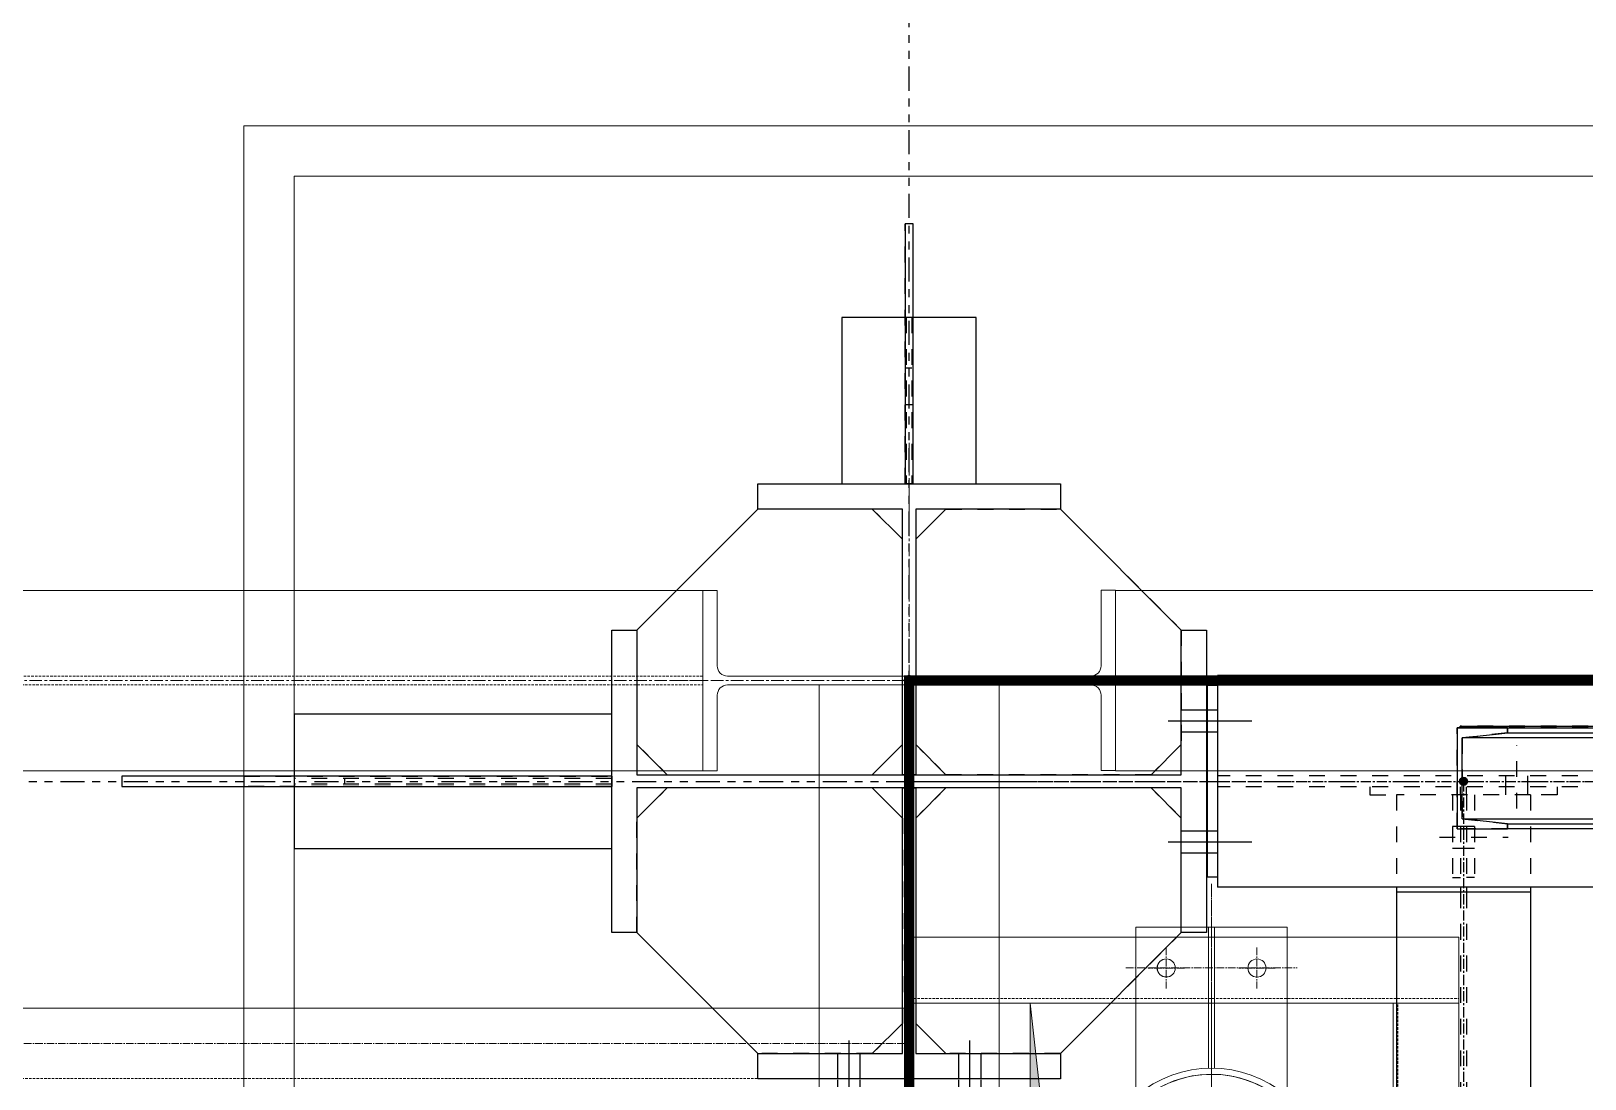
# Model space of a CAD drawing. Header units: inches. Extents: x 209270 to 234360, y -180214 to -150194.
# Drawn here: x 216141 to 217682, y -155659 to -154620 of the extents above; entities that cross this region are included whole.
import ezdxf

# ---------------------------------------------------------------- set-up
doc = ezdxf.new("R2010")
doc.units = ezdxf.units.IN
doc.header["$LTSCALE"] = 10
doc.header["$MEASUREMENT"] = 0
for name, pattern in [('CENTER', [2, 1.25, -0.25, 0.25, -0.25]), ('CENTER2', [1.125, 0.75, -0.125, 0.125, -0.125]), ('DXK_LINE_DOT2', [3.9198, 1.9599, -1.9599]), ('DXK_LINE_DOT5', [7.8785, 2.979, -0.9799, 0.9799, -0.9799, 0.9799, -0.9799]), ('HIDDEN', [0.375, 0.25, -0.125])]:
    doc.linetypes.add(name, pattern=pattern)
doc.layers.get('0').update_dxf_attribs({"color": 1})
for name, color, linetype in [('$AUDIT_BAD_LAYER1', 1, 'Continuous'), ('_BLUE_0', 5, 'Continuous'), ('_BLUE_1', 5, 'Continuous'), ('_BLUE_2', 5, 'Continuous'), ('_BLUE_4', 5, 'Continuous')]:
    doc.layers.add(name, color=color, linetype=linetype)
for name, color, linetype, lineweight in [('AM_5', 1, 'Continuous', 0), ('CEN', 1, 'CENTER', 9), ('CENETR LINE', 1, 'CENTER2', 9), ('CENTERLINE', 1, 'CENTER2', 9), ('Chute', 1, 'Continuous', 9), ('CIVIL', 1, 'Continuous', 9), ('DIM', 1, 'Continuous', 13), ('handrail', 1, 'FENCELINE1', 9), ('HIDDDEN', 1, 'HIDDEN', 9), ('HIDDEN', 1, 'HIDDEN', 9), ('MAIN OBJECT', 1, 'Continuous', 18), ('Sheeting', 1, 'Continuous', 0)]:
    doc.layers.add(name, color=color, linetype=linetype, lineweight=lineweight)
doc.linetypes.add('FENCELINE1', pattern='A,0.25,-0.1,[133,arial.ttf,S=0.1,R=0,X=-0.1,Y=0],-0.1,1', length=1.45)

# ---------------------------------------------------------------- blocks, each defined once
blk = doc.blocks.new('A$C426f7GU6TT')
at = {"layer": 'CEN'}
for p, q in [((0, 235.7), (0, -235.7)), ((-235.7, 0), (235.7, 0))]:
    blk.add_line(p, q, dxfattribs=at)
blk.add_circle((0, 0), 5, dxfattribs=at)
at = {"layer": 'MAIN OBJECT'}
blk.add_lwpolyline([(4.4, -180.2, 0.414214), (14.6, -190.4), (89.4, -190.4), (89.4, -204.7), (-89.4, -204.7), (-89.4, -190.4), (-14.6, -190.4, 0.414214), (-4.4, -180.2), (-4.4, 180.2, 0.414214), (-14.6, 190.4), (-89.4, 190.4), (-89.4, 204.7), (89.4, 204.7), (89.4, 190.4), (14.6, 190.4, 0.414214), (4.4, 180.2), (4.4, -180.2)], format="xyb", dxfattribs=at)
blk = doc.blocks.new('A$Cb10ac4c2')
at = {"layer": 'CENETR LINE'}
for p, q in [((0, 111.9, 0), (0, -40.4, 121420759.9)), ((-45, -20.2), (-45, 20.2)), ((45, -20.2), (45, 20.2)), ((45, -20.2), (45, 20.2)), ((-85, 0), (85, 0)), ((-27, 0.1, 0), (-63, 0.1, 0)), ((63, 0.1, 0), (27, 0.1, 0))]:
    blk.add_line(p, q, dxfattribs=at)
at = {"layer": 'MAIN OBJECT', "ltscale": 10}
for p, q in [((-75, 127.1, -59806266.3), (-71.1, 131.6, 0)), ((-75, -40.4, 60710380), (-75, 127.1, -59806266.3)), ((75, 127.1, -59806267.4), (70.6, 131.1, -59806267.4)), ((75, 127.1, -59806267.4), (75, -40.4, 60710380)), ((-3, 99.4, 4205928.3), (-3, -40.4, 121420759.9)), ((3, 99.4, 4205928.3), (3, -40.4, 121420759.9)), ((75, -40.4, 60710380), (-75, -40.4, 60710380))]:
    blk.add_line(p, q, dxfattribs=at)
at = {"layer": 'MAIN OBJECT'}
for centre in [(-45, 0.1), (45, 0.1)]:
    blk.add_circle(centre, 9, dxfattribs=at)
at = {"layer": 'MAIN OBJECT', "ltscale": 10}
for centre, radius in [((-45, 0), 8.95), ((45, 0.1, 0), 9)]:
    blk.add_circle(centre, radius, dxfattribs=at)
for radius, start, end in [(115.5, 229.5129, 310.4871), (109.5, 229.5133, 310.1102)]:
    blk.add_arc((0, 214.9, -60710380), radius, start, end, dxfattribs=at)
blk = doc.blocks.new('A$CcDSGYTRTRT')
at = {"layer": 'CIVIL'}
h = blk.add_hatch(color=1, dxfattribs=at)
h.dxf.hatch_style = 1
h.paths.add_polyline_path([(-180, 180), (180, 180), (180, -180), (144.3, 143.8)])
at = {"layer": 'CENTERLINE', "ltscale": 0.3}
for p, q in [((0, -296.9, 0), (0, 296.9, 0)), ((-298.5, 0, 0), (298.5, 0, 0))]:
    blk.add_line(p, q, dxfattribs=at)
at = {"layer": 'Chute', "ltscale": 10}
blk.add_circle((0, 0, 0), 109.5, dxfattribs=at)
at = {"layer": 'CIVIL', "color": 1, "elevation": 0}
blk.add_lwpolyline([(180, -180), (144.3, 143.8), (-180, 180)], dxfattribs=at)
at = {"layer": 'CIVIL'}
blk.add_circle((0, 0, 0), 109.5, dxfattribs=at)
at = {"layer": 'HIDDEN'}
for p, q in [((-184.7, 295.6, -170993130.3), (-184.7, -245.4, -121420762.7)), ((184.7, 295.6, -170993130.3), (184.7, -245.4, -121420762.7)), ((180, -184.7, -182131142.6), (-180, -184.7, 0))]:
    blk.add_line(p, q, dxfattribs=at)
at = {"layer": 'MAIN OBJECT'}
for p, q in [((-245.4, 295.6, -110282750.3), (-245.4, -245.4, -60710382.7)), ((-180, 295.6, -170993130.3), (-180, -245.4, -121420762.7)), ((180, 295.6, -170993130.3), (180, -245.4, -121420762.7)), ((245.4, 295.6, -110282750.3), (245.4, -245.4, -60710382.7)), ((180, 180, -121420762.7), (180, -180, -121420762.7)), ((180, -180, -182131142.6), (-180, -180, 0)), ((180, -245.4, -121420762.7), (-245.4, -245.4, 60710380)), ((180, -245.4, 60710380), (-180, -245.4, 60710380)), ((180, -245.4, -121420762.7), (245.4, -245.4, -60710382.7))]:
    blk.add_line(p, q, dxfattribs=at)
at = {"layer": 'MAIN OBJECT', "elevation": 0}
blk.add_lwpolyline([(180, 180), (-180, 180), (-180, -180), (180, -180)], close=True, dxfattribs=at)
at = {"layer": 'AM_5', "rotation": 270}
blk.add_blockref('A$Cb10ac4c2', (-215, 0, -121420759.9), dxfattribs=at)
at = {"layer": 'AM_5', "xscale": -1, "rotation": 90}
blk.add_blockref('A$Cb10ac4c2', (215, 0, -121420759.9), dxfattribs=at)
blk = doc.blocks.new('A$C6febed19')
at = {"layer": 'AM_5', "xscale": -1}
blk.add_blockref('A$CcDSGYTRTRT', (0, 0), dxfattribs=at)
blk = doc.blocks.new('MECH_DRAWING')
at = {"layer": 'CEN'}
for p, q in [((216811.6, -155263.7), (211802.8, -155263.7)), ((217212.2, -155263.7), (228311.6, -155263.7))]:
    blk.add_line(p, q, dxfattribs=at)
at = {"layer": 'CEN', "elevation": 0.8}
blk.add_lwpolyline([(217011.9, -155263.7), (228511.9, -155263.7), (228511.9, -165263.7), (217011.9, -165263.7)], close=True, dxfattribs=at)
at = {"layer": 'CENETR LINE'}
blk.add_line((217007.5, -155623.7, -702228907.9), (214650.5, -155623.7, -702228907.9), dxfattribs=at)
at = {"layer": 'handrail', "const_width": 10, "elevation": -448149754.8}
blk.add_lwpolyline([(228511.9, -159158.7), (228511.9, -155263.7), (217011.9, -155263.7), (217011.9, -156838.4)], dxfattribs=at)
at = {"layer": 'HIDDDEN'}
blk.add_line((217007.5, -155658.2, -702228907.9), (214663.2, -155658.2, -702228907.9), dxfattribs=at)
at = {"layer": 'HIDDEN'}
for points, elevation in [([(211807.2, -155268.1), (216807.2, -155268.1), (216807.2, -155259.3), (211807.2, -155259.3)], 2.2), ([(228307.2, -155268.1), (217216.6, -155268.1), (217216.6, -155259.3), (228307.2, -155259.3)], 0.8), ([(217007.5, -165259.3), (217007.5, -155268.1), (217016.3, -155268.1), (217016.3, -165259.3)], 0.8)]:
    blk.add_lwpolyline(points, close=True, dxfattribs=dict(at, elevation=elevation))
at = {"layer": 'MAIN OBJECT'}
blk.add_line((214636.9, -155588.7), (217007.5, -155588.7), dxfattribs=at)
for points, elevation in [([(211807.2, -155353.1), (216807.2, -155353.1), (216807.2, -155174.3), (211807.2, -155174.3)], 2.2), ([(228307.2, -155353.1), (217216.6, -155353.1), (217216.6, -155174.3), (228307.2, -155174.3)], 0.8), ([(216922.5, -165259.3), (216922.5, -155268.1), (217101.3, -155268.1), (217101.3, -165259.3)], 0.8)]:
    blk.add_lwpolyline(points, close=True, dxfattribs=dict(at, elevation=elevation))
at = {"layer": 'Sheeting'}
for points in [[(216351.9, -154713.7), (229171.9, -154713.7), (229171.9, -165813.7), (216351.9, -165813.7)], [(216401.9, -154763.7), (229121.9, -154763.7), (229121.9, -165763.7), (216401.9, -165763.7)]]:
    blk.add_lwpolyline(points, close=True, dxfattribs=at)
at = {"layer": '$AUDIT_BAD_LAYER1', "rotation": 270.0096740856855}
blk.add_blockref('A$C426f7GU6TT', (217011.9, -155263.7), dxfattribs=at)
at = {"layer": 'DIM', "rotation": 90}
blk.add_blockref('A$C6febed19', (217311.9, -155763.7, 0.8), dxfattribs=at)
blk = doc.blocks.new('GridLine-116860372-116902 - 114867')
at = {"layer": '_BLUE_2', "linetype": 'DXK_LINE_DOT5'}
blk.add_line((9575.6, 12454.5), (9575.6, 27661.7), dxfattribs=at)
blk = doc.blocks.new('GridLine-116860372-116908 - 114867')
at = {"layer": '_BLUE_2', "linetype": 'DXK_LINE_DOT5'}
blk.add_line((2535.4, 25070.8), (24512.1, 25070.8), dxfattribs=at)
blk = doc.blocks.new('Part-116860372-114883 - 114867')
at = {"layer": '_BLUE_4', "linetype": 'Continuous'}
blk.add_hatch(color=256, dxfattribs=at).paths.add_polyline_path([(9575.6, 25065.8, -1), (9575.6, 25075.8, -1)])
at = {"layer": '_BLUE_2', "linetype": 'Continuous'}
for p, q in [((9206.8, 24883.3), (9206.8, 25258.3)), ((9206.8, 25258.3), (9238.1, 25258.3)), ((9238.1, 25258.3), (9238.1, 25079)), ((9913.1, 25258.3), (9944.3, 25258.3)), ((9913.1, 25079), (9913.1, 25258.3)), ((9944.3, 25258.3), (9944.3, 24883.3)), ((9238.1, 25079), (9913.1, 25079)), ((9913.1, 25062.7), (9238.1, 25062.7)), ((9238.1, 25062.7), (9238.1, 24883.3)), ((9913.1, 24883.3), (9913.1, 25062.7)), ((9238.1, 24883.3), (9206.8, 24883.3)), ((9944.3, 24883.3), (9913.1, 24883.3))]:
    blk.add_line(p, q, dxfattribs=at)
at = {"layer": '_BLUE_4', "linetype": 'CENTER'}
blk.add_line((9575.6, 25070.8), (9575.6, 25070.8), dxfattribs=at)
at = {"layer": '_BLUE_4', "linetype": 'Continuous'}
blk.add_circle((9575.6, 25070.8), 5, dxfattribs=at)
blk = doc.blocks.new('Part-116860372-114884 - 114867')
at = {"layer": '_BLUE_2', "linetype": 'Continuous'}
for p, q in [((9388.1, 25439.6), (9763.1, 25439.6)), ((9388.1, 25408.3), (9388.1, 25439.6)), ((9763.1, 25439.6), (9763.1, 25408.3)), ((9567.4, 25408.3), (9388.1, 25408.3)), ((9567.4, 25079), (9567.4, 25408.3)), ((9763.1, 25408.3), (9583.7, 25408.3)), ((9583.7, 25408.3), (9583.7, 25079)), ((9583.7, 25079), (9567.4, 25079))]:
    blk.add_line(p, q, dxfattribs=at)
blk = doc.blocks.new('Part-116860372-114887 - 114867')
at = {"layer": '_BLUE_2', "linetype": 'Continuous'}
for p, q in [((9567.4, 24733.3), (9567.4, 25062.7)), ((9567.4, 25062.7), (9583.7, 25062.7)), ((9583.7, 25062.7), (9583.7, 24733.3)), ((9388.1, 24702.1), (9388.1, 24733.3)), ((9388.1, 24733.3), (9567.4, 24733.3)), ((9583.7, 24733.3), (9763.1, 24733.3)), ((9763.1, 24733.3), (9763.1, 24702.1)), ((9763.1, 24702.1), (9388.1, 24702.1))]:
    blk.add_line(p, q, dxfattribs=at)
blk = doc.blocks.new('Part-116860372-114888 - 114867')
at = {"layer": '_BLUE_4', "linetype": 'Continuous'}
blk.add_hatch(color=256, dxfattribs=at).paths.add_polyline_path([(9575.6, 25065.8, -1), (9575.6, 25075.8, -1)])
at = {"layer": '_BLUE_1', "linetype": 'DXK_LINE_DOT2'}
for p, q in [((19851.4, 25077.6), (9958.1, 25077.6)), ((19851.4, 25064.1), (9958.1, 25064.1))]:
    blk.add_line(p, q, dxfattribs=at)
at = {"layer": '_BLUE_2', "linetype": 'Continuous'}
for p, q in [((9958.1, 25202.1), (9958.1, 24939.6)), ((12588.1, 25202.1), (9958.1, 25202.1)), ((12588.1, 24939.6), (9958.1, 24939.6))]:
    blk.add_line(p, q, dxfattribs=at)
at = {"layer": '_BLUE_4', "linetype": 'CENTER'}
blk.add_line((9575.6, 25070.8), (20200.6, 25070.8), dxfattribs=at)
at = {"layer": '_BLUE_4', "linetype": 'Continuous'}
blk.add_circle((9575.6, 25070.8), 5, dxfattribs=at)
blk = doc.blocks.new('Part-116860372-114962 - 114867')
at = {"layer": '_BLUE_4', "linetype": 'Continuous'}
for points in [[(10263.1, 25065.8, -1), (10263.1, 25075.8, -1)], [(10263.1, 23565.8, -1), (10263.1, 23575.8, -1)]]:
    blk.add_hatch(color=256, dxfattribs=at).paths.add_polyline_path(points)
at = {"layer": '_BLUE_1', "linetype": 'DXK_LINE_DOT2'}
for p, q in [((10346.3, 25054.1), (10179.8, 25054.1)), ((10179.8, 25054.1), (10179.8, 24933.3)), ((10259.5, 25054.1), (10259.5, 24939.6)), ((10266.6, 25054.1), (10266.6, 24939.6)), ((10346.3, 25054.1), (10346.3, 24939.6)), ((10259.5, 24933.3), (10259.5, 23660.3)), ((10266.6, 24933.3), (10266.6, 23660.3)), ((10179.8, 24645.8), (10179.8, 24045.8)), ((10259.5, 23654.1), (10259.5, 23584.4)), ((10266.6, 23654.1), (10266.6, 23584.4)), ((10266.6, 23584.4), (10259.5, 23584.4))]:
    blk.add_line(p, q, dxfattribs=at)
at = {"layer": '_BLUE_2', "linetype": 'Continuous'}
for p, q in [((10179.8, 24939.6), (10179.8, 24645.8)), ((10259.5, 24939.6), (10259.5, 24933.3)), ((10266.6, 24939.6), (10266.6, 24933.3)), ((10346.3, 24939.6), (10346.3, 23660.3)), ((10346.3, 24933.3), (10179.8, 24933.3)), ((10179.8, 23660.3), (10179.8, 24045.8)), ((10346.3, 23660.3), (10179.8, 23660.3)), ((10259.5, 23660.3), (10259.5, 23654.1)), ((10266.6, 23660.3), (10266.6, 23654.1))]:
    blk.add_line(p, q, dxfattribs=at)
at = {"layer": '_BLUE_4', "linetype": 'CENTER'}
blk.add_line((10263.1, 25070.8), (10263.1, 23570.8), dxfattribs=at)
at = {"layer": '_BLUE_4', "linetype": 'Continuous'}
for centre in [(10263.1, 25070.8), (10263.1, 23570.8)]:
    blk.add_circle(centre, 5, dxfattribs=at)
blk = doc.blocks.new('Part-116860372-154739 - 114867')
at = {"layer": '_BLUE_1', "linetype": 'DXK_LINE_DOT2'}
for p, q in [((10255, 25137), (10317.5, 25137)), ((10255, 25012), (10255, 25137)), ((10317.5, 25130.8), (10261.2, 25124.6)), ((10317.5, 25137), (10317.5, 25130.8)), ((10261.2, 25124.6), (10261.2, 25024.4)), ((10317.5, 25012), (10255, 25012)), ((10261.2, 25024.4), (10317.5, 25018.2)), ((10317.5, 25018.2), (10317.5, 25012))]:
    blk.add_line(p, q, dxfattribs=at)
at = {"layer": '_BLUE_2', "linetype": 'Continuous'}
for p, q in [((10317.5, 25137), (10255, 25137)), ((10255, 25137), (10255, 25012)), ((10261.2, 25124.6), (10317.5, 25130.8)), ((10317.5, 25130.8), (10317.5, 25137)), ((10261.2, 25024.4), (10261.2, 25124.6)), ((10255, 25012), (10317.5, 25012)), ((10317.5, 25018.2), (10261.2, 25024.4)), ((10317.5, 25012), (10317.5, 25018.2))]:
    blk.add_line(p, q, dxfattribs=at)
blk = doc.blocks.new('Part-116860372-114965 - 114867')
at = {"layer": '_BLUE_4', "linetype": 'Continuous'}
blk.add_hatch(color=256, dxfattribs=at).paths.add_polyline_path([(9575.6, 25065.8, -1), (9575.6, 25075.8, -1)])
at = {"layer": '_BLUE_4', "linetype": 'CENTER'}
blk.add_line((9575.6, 25070.8), (9575.6, 21320.8), dxfattribs=at)
at = {"layer": '_BLUE_4', "linetype": 'Continuous'}
blk.add_circle((9575.6, 25070.8), 5, dxfattribs=at)
blk = doc.blocks.new('Part-116860372-116492 - 114867')
at = {"layer": '_BLUE_1', "linetype": 'DXK_LINE_DOT2'}
for p, q in [((8750.6, 25077.1), (9206.8, 25077.1)), ((9206.8, 25077.1), (9206.8, 25064.6)), ((9206.8, 25064.6), (8750.6, 25064.6))]:
    blk.add_line(p, q, dxfattribs=at)
at = {"layer": '_BLUE_2', "linetype": 'Continuous'}
for p, q in [((8599.3, 25077.1), (8599.3, 25064.6)), ((8750.6, 25077.1), (8599.3, 25077.1)), ((9206.8, 25077.1), (8750.6, 25077.1)), ((8750.6, 25077.1), (8750.6, 25064.6)), ((9206.8, 25064.6), (9206.8, 25077.1)), ((8599.3, 25064.6), (8750.6, 25064.6)), ((8750.6, 25064.6), (9206.8, 25064.6))]:
    blk.add_line(p, q, dxfattribs=at)
blk = doc.blocks.new('Part-116860372-115612 - 114867')
at = {"layer": '_BLUE_1', "linetype": 'DXK_LINE_DOT2'}
for p, q in [((10266.6, 25054.1), (10266.6, 25064.1)), ((10276.6, 25054.1), (10276.6, 24951.6)), ((10379.1, 25054.1), (10346.3, 25054.1)), ((10379.1, 25064.1), (10379.1, 25054.1)), ((10276.6, 24951.6), (10266.6, 24951.6))]:
    blk.add_line(p, q, dxfattribs=at)
blk = doc.blocks.new('Part-116860372-115613 - 114867')
at = {"layer": '_BLUE_1', "linetype": 'DXK_LINE_DOT2'}
for p, q in [((10147, 25064.1), (10147, 25054.1)), ((10147, 25054.1), (10179.8, 25054.1)), ((10249.5, 25054.1), (10249.5, 24951.6)), ((10259.5, 25054.1), (10259.5, 25064.1)), ((10249.5, 24951.6), (10259.5, 24951.6))]:
    blk.add_line(p, q, dxfattribs=at)
blk = doc.blocks.new('Bolt-116860372-115614 - 114867')
at = {"layer": '_BLUE_1', "linetype": 'DXK_LINE_DOT2'}
for p, q in [((10249.5, 25015.3), (10259.5, 25015.3)), ((10259.5, 25015.3), (10266.6, 25015.3)), ((10266.6, 25015.3), (10276.6, 25015.3)), ((10233.3, 25001.6), (10318.3, 25001.6)), ((10249.5, 24987.8), (10259.5, 24987.8)), ((10259.5, 24987.8), (10266.6, 24987.8)), ((10266.6, 24987.8), (10276.6, 24987.8))]:
    blk.add_line(p, q, dxfattribs=at)
blk = doc.blocks.new('Bolt-116860372-115615 - 114867')
at = {"layer": '_BLUE_1', "linetype": 'DXK_LINE_DOT2'}
for p, q in [((10329.1, 25037), (10329.1, 25115.7)), ((10315.4, 25064.1), (10315.4, 25077.6)), ((10342.9, 25064.1), (10342.9, 25077.6)), ((10315.4, 25054.1), (10315.4, 25064.1)), ((10342.9, 25054.1), (10342.9, 25064.1))]:
    blk.add_line(p, q, dxfattribs=at)
blk = doc.blocks.new('Bolt-116860372-116018 - 114867')
at = {"layer": '_BLUE_2', "linetype": 'Continuous'}
for p, q in [((9500.6, 24749.6), (9500.6, 24645.8)), ((9500.6, 24749.6), (9500.6, 24645.8)), ((9650.6, 24749.6), (9650.6, 24645.8)), ((9650.6, 24749.6), (9650.6, 24645.8)), ((9486.8, 24733.3), (9486.8, 24702.1)), ((9486.8, 24733.3), (9486.8, 24702.1)), ((9514.3, 24733.3), (9514.3, 24702.1)), ((9514.3, 24733.3), (9514.3, 24702.1)), ((9636.8, 24733.3), (9636.8, 24702.1)), ((9636.8, 24733.3), (9636.8, 24702.1)), ((9664.3, 24733.3), (9664.3, 24702.1)), ((9664.3, 24733.3), (9664.3, 24702.1)), ((9486.8, 24700.8), (9486.8, 24688.3)), ((9486.8, 24700.8), (9486.8, 24688.3)), ((9514.3, 24700.8), (9514.3, 24688.3)), ((9514.3, 24700.8), (9514.3, 24688.3)), ((9636.8, 24700.8), (9636.8, 24688.3)), ((9636.8, 24700.8), (9636.8, 24688.3)), ((9664.3, 24700.8), (9664.3, 24688.3)), ((9664.3, 24700.8), (9664.3, 24688.3))]:
    blk.add_line(p, q, dxfattribs=at)
blk = doc.blocks.new('Part-116860372-116045 - 114867')
at = {"layer": '_BLUE_1', "linetype": 'DXK_LINE_DOT2'}
for p, q in [((9570.6, 25439.6), (9570.6, 25761.7)), ((9580.6, 25439.6), (9580.6, 25761.7)), ((9570.6, 25537.9), (9580.6, 25537.9)), ((9580.6, 25439.6), (9570.6, 25439.6))]:
    blk.add_line(p, q, dxfattribs=at)
at = {"layer": '_BLUE_2', "linetype": 'Continuous'}
for p, q in [((9580.6, 25761.7), (9570.6, 25761.7)), ((9570.6, 25761.7), (9570.6, 25439.6)), ((9580.6, 25439.6), (9580.6, 25761.7)), ((9570.6, 25439.6), (9580.6, 25439.6))]:
    blk.add_line(p, q, dxfattribs=at)
blk = doc.blocks.new('Part-116860372-116060 - 114867')
at = {"layer": '_BLUE_1', "linetype": 'DXK_LINE_DOT2'}
blk.add_line((9958.1, 25189.6), (9958.1, 24952.1), dxfattribs=at)
at = {"layer": '_BLUE_2', "linetype": 'Continuous'}
for p, q in [((9958.1, 25189.6), (9945.6, 25189.6)), ((9945.6, 24952.1), (9945.6, 25189.6)), ((9958.1, 24952.1), (9945.6, 24952.1))]:
    blk.add_line(p, q, dxfattribs=at)
blk = doc.blocks.new('Bolt-116860372-116061 - 114867')
at = {"layer": '_BLUE_2', "linetype": 'Continuous'}
for p, q in [((9896.8, 25145.8), (10000.6, 25145.8)), ((9896.8, 25145.8), (10000.6, 25145.8)), ((9896.8, 25145.8), (10000.6, 25145.8)), ((9896.8, 25145.8), (10000.6, 25145.8)), ((9896.8, 25145.8), (10000.6, 25145.8)), ((9896.8, 25145.8), (10000.6, 25145.8)), ((9913.1, 25159.6), (9944.3, 25159.6)), ((9913.1, 25159.6), (9944.3, 25159.6)), ((9913.1, 25159.6), (9944.3, 25159.6)), ((9913.1, 25159.6), (9944.3, 25159.6)), ((9913.1, 25159.6), (9944.3, 25159.6)), ((9913.1, 25159.6), (9944.3, 25159.6)), ((9945.6, 25159.6), (9958.1, 25159.6)), ((9945.6, 25159.6), (9958.1, 25159.6)), ((9945.6, 25159.6), (9958.1, 25159.6)), ((9945.6, 25159.6), (9958.1, 25159.6)), ((9945.6, 25159.6), (9958.1, 25159.6)), ((9945.6, 25159.6), (9958.1, 25159.6)), ((9913.1, 25132.1), (9944.3, 25132.1)), ((9913.1, 25132.1), (9944.3, 25132.1)), ((9913.1, 25132.1), (9944.3, 25132.1)), ((9913.1, 25132.1), (9944.3, 25132.1)), ((9913.1, 25132.1), (9944.3, 25132.1)), ((9913.1, 25132.1), (9944.3, 25132.1)), ((9945.6, 25132.1), (9958.1, 25132.1)), ((9945.6, 25132.1), (9958.1, 25132.1)), ((9945.6, 25132.1), (9958.1, 25132.1)), ((9945.6, 25132.1), (9958.1, 25132.1)), ((9945.6, 25132.1), (9958.1, 25132.1)), ((9945.6, 25132.1), (9958.1, 25132.1)), ((9896.8, 24995.8), (10000.6, 24995.8)), ((9896.8, 24995.8), (10000.6, 24995.8)), ((9896.8, 24995.8), (10000.6, 24995.8)), ((9896.8, 24995.8), (10000.6, 24995.8)), ((9896.8, 24995.8), (10000.6, 24995.8)), ((9896.8, 24995.8), (10000.6, 24995.8)), ((9913.1, 25009.6), (9944.3, 25009.6)), ((9913.1, 25009.6), (9944.3, 25009.6)), ((9913.1, 25009.6), (9944.3, 25009.6)), ((9913.1, 25009.6), (9944.3, 25009.6)), ((9913.1, 25009.6), (9944.3, 25009.6)), ((9913.1, 25009.6), (9944.3, 25009.6)), ((9945.6, 25009.6), (9958.1, 25009.6)), ((9945.6, 25009.6), (9958.1, 25009.6)), ((9945.6, 25009.6), (9958.1, 25009.6)), ((9945.6, 25009.6), (9958.1, 25009.6)), ((9945.6, 25009.6), (9958.1, 25009.6)), ((9945.6, 25009.6), (9958.1, 25009.6)), ((9913.1, 24982.1), (9944.3, 24982.1)), ((9913.1, 24982.1), (9944.3, 24982.1)), ((9913.1, 24982.1), (9944.3, 24982.1)), ((9913.1, 24982.1), (9944.3, 24982.1)), ((9913.1, 24982.1), (9944.3, 24982.1)), ((9913.1, 24982.1), (9944.3, 24982.1)), ((9945.6, 24982.1), (9958.1, 24982.1)), ((9945.6, 24982.1), (9958.1, 24982.1)), ((9945.6, 24982.1), (9958.1, 24982.1)), ((9945.6, 24982.1), (9958.1, 24982.1)), ((9945.6, 24982.1), (9958.1, 24982.1)), ((9945.6, 24982.1), (9958.1, 24982.1))]:
    blk.add_line(p, q, dxfattribs=at)
blk = doc.blocks.new('Part-116860372-157489 - 114867')
at = {"layer": '_BLUE_1', "linetype": 'DXK_LINE_DOT2'}
for p, q in [((9583.7, 25370.8), (9621.2, 25408.3)), ((9763.1, 25408.3), (9913.1, 25258.3)), ((9621.2, 25079), (9583.7, 25116.5)), ((9913.1, 25116.5), (9875.6, 25079))]:
    blk.add_line(p, q, dxfattribs=at)
blk = doc.blocks.new('Part-116860372-154279 - 114867')
at = {"layer": '_BLUE_1', "linetype": 'DXK_LINE_DOT2'}
for p, q in [((9580.6, 25645.8), (9570.6, 25645.8)), ((9572, 25645.8), (9572, 25439.6)), ((9579.1, 25645.8), (9579.1, 25439.6)), ((9572, 25583.3), (9579.1, 25583.3)), ((9492.3, 25439.6), (9570.6, 25439.6)), ((9580.6, 25439.6), (9658.8, 25439.6))]:
    blk.add_line(p, q, dxfattribs=at)
at = {"layer": '_BLUE_2', "linetype": 'Continuous'}
for p, q in [((9570.6, 25645.8), (9492.3, 25645.8)), ((9492.3, 25645.8), (9492.3, 25439.6)), ((9658.8, 25645.8), (9580.6, 25645.8)), ((9658.8, 25439.6), (9658.8, 25645.8))]:
    blk.add_line(p, q, dxfattribs=at)
blk = doc.blocks.new('Part-116860372-149938 - 114867')
at = {"layer": '_BLUE_1', "linetype": 'DXK_LINE_DOT2'}
for p, q in [((9529.9, 25408.3), (9388.1, 25408.3)), ((9567.4, 25116.5), (9567.4, 25370.8)), ((9238.1, 25258.3), (9238.1, 25116.5)), ((9275.6, 25079), (9529.9, 25079))]:
    blk.add_line(p, q, dxfattribs=at)
at = {"layer": '_BLUE_2', "linetype": 'Continuous'}
for p, q in [((9388.1, 25408.3), (9238.1, 25258.3)), ((9567.4, 25370.8), (9529.9, 25408.3)), ((9238.1, 25116.5), (9275.6, 25079)), ((9529.9, 25079), (9567.4, 25116.5))]:
    blk.add_line(p, q, dxfattribs=at)
blk = doc.blocks.new('Part-116860372-149939 - 114867')
at = {"layer": '_BLUE_1', "linetype": 'DXK_LINE_DOT2'}
for p, q in [((9621.2, 25408.3), (9763.1, 25408.3)), ((9583.7, 25370.8), (9583.7, 25116.5)), ((9913.1, 25258.3), (9913.1, 25116.5)), ((9875.6, 25079), (9621.2, 25079))]:
    blk.add_line(p, q, dxfattribs=at)
at = {"layer": '_BLUE_2', "linetype": 'Continuous'}
for p, q in [((9621.2, 25408.3), (9583.7, 25370.8)), ((9763.1, 25408.3), (9913.1, 25258.3)), ((9583.7, 25116.5), (9621.2, 25079)), ((9913.1, 25116.5), (9875.6, 25079))]:
    blk.add_line(p, q, dxfattribs=at)
blk = doc.blocks.new('Part-116860372-149940 - 114867')
at = {"layer": '_BLUE_1', "linetype": 'DXK_LINE_DOT2'}
for p, q in [((9529.9, 25062.7), (9275.6, 25062.7)), ((9238.1, 24883.3), (9238.1, 25025.2)), ((9567.4, 25025.2), (9567.4, 24770.8)), ((9529.9, 24733.3), (9388.1, 24733.3))]:
    blk.add_line(p, q, dxfattribs=at)
at = {"layer": '_BLUE_2', "linetype": 'Continuous'}
for p, q in [((9275.6, 25062.7), (9238.1, 25025.2)), ((9529.9, 25062.7), (9567.4, 25025.2)), ((9388.1, 24733.3), (9238.1, 24883.3)), ((9567.4, 24770.8), (9529.9, 24733.3))]:
    blk.add_line(p, q, dxfattribs=at)
blk = doc.blocks.new('Part-116860372-149941 - 114867')
at = {"layer": '_BLUE_1', "linetype": 'DXK_LINE_DOT2'}
for p, q in [((9875.6, 25062.7), (9621.2, 25062.7)), ((9583.7, 25025.2), (9583.7, 24770.8)), ((9913.1, 24883.3), (9913.1, 25025.2)), ((9763.1, 24733.3), (9621.2, 24733.3))]:
    blk.add_line(p, q, dxfattribs=at)
at = {"layer": '_BLUE_2', "linetype": 'Continuous'}
for p, q in [((9621.2, 25062.7), (9583.7, 25025.2)), ((9875.6, 25062.7), (9913.1, 25025.2)), ((9763.1, 24733.3), (9913.1, 24883.3)), ((9621.2, 24733.3), (9583.7, 24770.8))]:
    blk.add_line(p, q, dxfattribs=at)
blk = doc.blocks.new('Part-116860372-154287 - 114867')
at = {"layer": '_BLUE_1', "linetype": 'DXK_LINE_DOT2'}
for p, q in [((9206.8, 24987.6), (9206.8, 25154.1)), ((8813.1, 25077.1), (8813.1, 25064.6)), ((9206.8, 25074.4), (8813.1, 25074.4)), ((8875.6, 25067.3), (8875.6, 25074.4)), ((9206.8, 25067.3), (8813.1, 25067.3))]:
    blk.add_line(p, q, dxfattribs=at)
at = {"layer": '_BLUE_2', "linetype": 'Continuous'}
for p, q in [((8813.1, 25154.1), (8813.1, 25077.1)), ((9206.8, 25154.1), (8813.1, 25154.1)), ((8813.1, 25064.6), (8813.1, 24987.6)), ((8813.1, 24987.6), (9206.8, 24987.6))]:
    blk.add_line(p, q, dxfattribs=at)
blk = doc.blocks.new('Part-116860372-154740 - 114867')
at = {"layer": '_BLUE_1', "linetype": 'DXK_LINE_DOT2'}
for p, q in [((11240.7, 25137.1), (10258.7, 25137.1)), ((10261.2, 25124.7), (10317.5, 25130.9)), ((10317.5, 25137.1), (10317.5, 25137.1)), ((11208, 25137.1), (11208, 25137.1)), ((11208, 25130.9), (11264.2, 25124.7)), ((11270.5, 25137.1), (11251.7, 25137.1)), ((11270.5, 25137.1), (11270.5, 25137.1)), ((10261.2, 25124.6), (10261.2, 25124.7)), ((10261.2, 25124.7), (10262, 25124.7)), ((11264.2, 25124.7), (11264.1, 25124.7)), ((11264.2, 25124.7), (11264.2, 25124.7)), ((10317.5, 25012.1), (10255, 25012.1)), ((11208, 25018.3), (11208, 25018.2)), ((11270.5, 25012.1), (11208, 25012.1))]:
    blk.add_line(p, q, dxfattribs=at)
at = {"layer": '_BLUE_2', "linetype": 'Continuous'}
for p, q in [((10255, 25137.1), (10255, 25137)), ((10258.7, 25137.1), (10255, 25137.1)), ((10317.5, 25137.1), (10317.5, 25137)), ((10317.5, 25130.9), (11208, 25130.9)), ((11251.7, 25137.1), (11240.7, 25137.1)), ((11264.1, 25124.7), (10262, 25124.7)), ((10317.5, 25018.3), (10261.2, 25024.4)), ((10261.2, 25024.4), (11264.2, 25024.4)), ((10317.5, 25018.3), (10317.5, 25018.2)), ((10317.5, 25018.3), (11208, 25018.3)), ((11208, 25012.1), (10317.5, 25012.1)), ((11264.2, 25024.4), (11208, 25018.3))]:
    blk.add_line(p, q, dxfattribs=at)
blk = doc.blocks.new('Part-116860372-154750 - 114867')
at = {"layer": '_BLUE_1', "linetype": 'DXK_LINE_DOT2'}
for p, q in [((11240.7, 25139.1), (10258.7, 25139.1)), ((10258.7, 25137.1), (10258.8, 25137.1)), ((10258.8, 25139.1), (10258.8, 25137.1)), ((10258.8, 25137.1), (11208, 25137.1)), ((11240.9, 25137.1), (11240.9, 25137.1))]:
    blk.add_line(p, q, dxfattribs=at)
at = {"layer": '_BLUE_2', "linetype": 'Continuous'}
for p, q in [((10258.7, 25137.1), (10258.7, 25139.1)), ((10258.7, 25139.1), (11240.7, 25139.1)), ((10258.7, 25137.1), (11240.7, 25137.1)), ((11240.7, 25139.1), (11240.9, 25139.1)), ((11240.9, 25139.1), (11240.7, 25139.1)), ((11240.7, 25137.1), (11240.7, 25139.1)), ((11240.9, 25137.1), (11240.9, 25139.1))]:
    blk.add_line(p, q, dxfattribs=at)
blk = doc.blocks.new('Part-116860372-157488 - 114867')
at = {"layer": '_BLUE_1', "linetype": 'DXK_LINE_DOT2'}
for p, q in [((9388.1, 25408.3), (9238.1, 25258.3)), ((9567.4, 25370.8), (9529.9, 25408.3)), ((9238.1, 25116.5), (9275.6, 25079)), ((9529.9, 25079), (9567.4, 25116.5))]:
    blk.add_line(p, q, dxfattribs=at)
blk = doc.blocks.new('Part-116860372-157490 - 114867')
at = {"layer": '_BLUE_1', "linetype": 'DXK_LINE_DOT2'}
for p, q in [((9238.1, 25025.2), (9275.6, 25062.7)), ((9529.9, 25062.7), (9567.4, 25025.2)), ((9388.1, 24733.3), (9238.1, 24883.3)), ((9567.4, 24770.8), (9529.9, 24733.3))]:
    blk.add_line(p, q, dxfattribs=at)
blk = doc.blocks.new('Part-116860372-157491 - 114867')
at = {"layer": '_BLUE_1', "linetype": 'DXK_LINE_DOT2'}
for p, q in [((9621.2, 25062.7), (9583.7, 25025.2)), ((9913.1, 25025.2), (9875.6, 25062.7)), ((9763.1, 24733.3), (9913.1, 24883.3)), ((9583.7, 24770.8), (9621.2, 24733.3))]:
    blk.add_line(p, q, dxfattribs=at)
blk = doc.blocks.new('STR_DRAWING')
at = {"layer": '_BLUE_0', "xscale": 0.8, "yscale": 0.8, "zscale": 0.8}
for name in ['GridLine-116860372-116902 - 114867', 'Part-116860372-116045 - 114867', 'Part-116860372-154279 - 114867', 'Part-116860372-114884 - 114867', 'Part-116860372-149938 - 114867', 'Part-116860372-157488 - 114867', 'Part-116860372-157489 - 114867', 'Part-116860372-149939 - 114867', 'Part-116860372-114883 - 114867', 'GridLine-116860372-116908 - 114867', 'Part-116860372-114888 - 114867', 'Part-116860372-116060 - 114867', 'Part-116860372-154287 - 114867', 'Bolt-116860372-116061 - 114867', 'Part-116860372-154739 - 114867', 'Part-116860372-154740 - 114867', 'Part-116860372-154750 - 114867', 'Bolt-116860372-115615 - 114867', 'Part-116860372-116492 - 114867', 'Part-116860372-149940 - 114867', 'Part-116860372-157490 - 114867', 'Part-116860372-114887 - 114867', 'Part-116860372-114965 - 114867', 'Part-116860372-149941 - 114867', 'Part-116860372-157491 - 114867', 'Part-116860372-115613 - 114867', 'Part-116860372-114962 - 114867', 'Part-116860372-115612 - 114867', 'Bolt-116860372-115614 - 114867', 'Bolt-116860372-116018 - 114867']:
    blk.add_blockref(name, (971.5, 4264.2), dxfattribs=at)

msp = doc.modelspace()

# ---------------------------------------------------------------- block references
msp.add_blockref('MECH_DRAWING', (0, 0))
at = {"xscale": 0.9999999999078191, "yscale": 1.0000000000951985}
msp.add_blockref('STR_DRAWING', (208379.9, -179684.5), dxfattribs=at)

doc.saveas('drawing.dxf')
